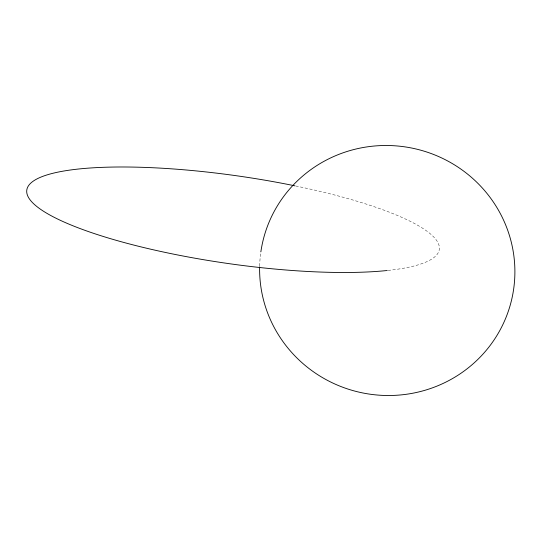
<?xml version="1.0" encoding="UTF-8"?>
<svg xmlns="http://www.w3.org/2000/svg" width="541" height="541" viewBox="0 0 541 541"><rect width="100%" height="100%" fill="white"/><g stroke="black" fill="none" stroke-linecap="round" stroke-linejoin="round"><path stroke-width="0.41" stroke-dasharray="2.71 2.03" d="M295.717 185.989A208.38 44.037 8.2 0 1 388.208 270.399M259.653 266.044A127.777 124.876 12.5 0 1 260.863 251.856"/><path stroke-width="0.81" d="M387.255 270.5A208.38 44.037 8.2 0 1 118.932 241.097A208.38 44.037 8.2 0 1 46.803 174.98A208.38 44.037 8.2 0 1 294.879 185.82M260.863 251.856A127.777 124.876 12.5 0 1 461.764 169.712A127.777 124.876 12.5 0 1 444.391 382.825A127.777 124.876 12.5 0 1 259.633 266.889"/></g></svg>
